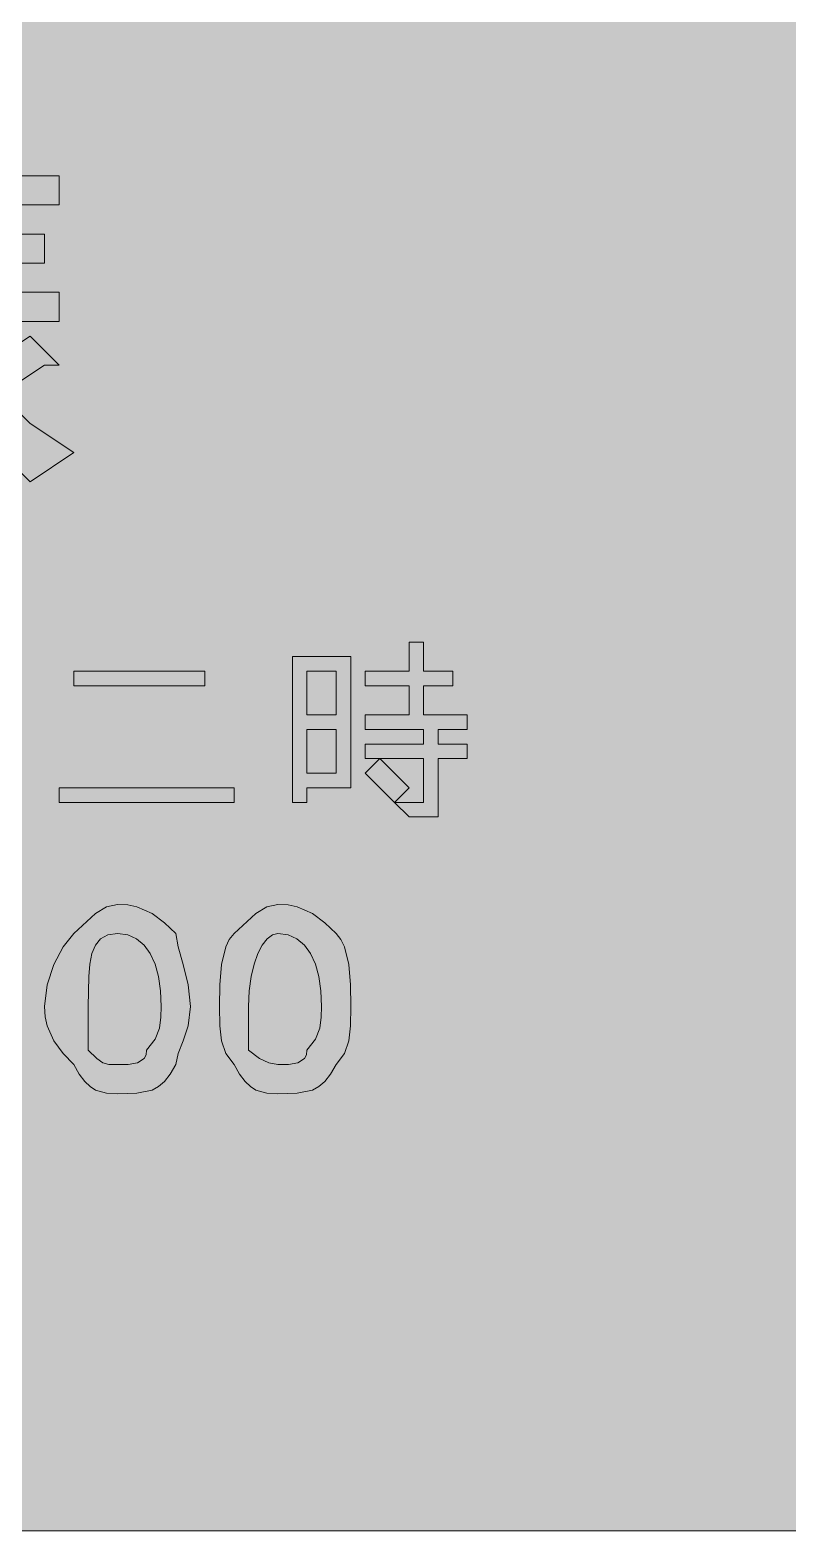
# Model space of a CAD drawing. Header units: metres. Extents: x 10 to 558, y 12 to 259.
# Drawn here: x 393.8 to 456.1, y 11.5 to 135.1 of the extents above; entities that cross this region are included whole.
import ezdxf

# ---------------------------------------------------------------- set-up
doc = ezdxf.new("R2010")
doc.units = ezdxf.units.M
for name, color, linetype, true_color in [('FILL_FIREBRICK_C36B00', 7, 'Continuous', 0xc36b00), ('FILL_WHITE_FFFFFF', 7, 'Continuous', 0xffffff), ('STROKE_WHITE_FFFFFF', 7, 'Continuous', 0xffffff)]:
    doc.layers.add(name, color=color, linetype=linetype, true_color=true_color)

msp = doc.modelspace()

# ---------------------------------------------------------------- hatches: boundary and pattern name
at = {"layer": 'FILL_FIREBRICK_C36B00', "true_color": 0xc36b00}
h = msp.add_hatch(color=7, dxfattribs=at)
h.dxf.hatch_style = 1
h.paths.add_polyline_path([(552.54, 258.7), (553.8, 258.57), (554.83, 258.21), (555.75, 257.52), (557.14, 255.91), (557.56, 255.2), (557.85, 254.52), (558.11, 253.13), (558.15, 251.52), (558.15, 18.72), (558.15, 15.12), (557.75, 15.07), (557.44, 14.91), (556.95, 14.37), (556.46, 13.6), (555.75, 12.72), (554.83, 12.03), (553.8, 11.67), (552.54, 11.54), (550.95, 11.52), (16.95, 11.52), (13.35, 11.52), (12.6, 12.12), (11.83, 12.53), (10.95, 12.72), (10.26, 14.33), (9.9, 15.72), (9.77, 17.11), (9.75, 18.72), (9.75, 251.52), (9.75, 255.12), (10.35, 255.87), (10.76, 256.64), (10.95, 257.52), (11.83, 257.71), (12.6, 258.12), (13.35, 258.72), (16.95, 258.72), (550.95, 258.72), (552.54, 258.7)])
at = {"layer": 'FILL_WHITE_FFFFFF', "true_color": 0xffffff}
h = msp.add_hatch(color=7, dxfattribs=at)
h.dxf.hatch_style = 1
h.paths.add_polyline_path([(386.55, 123.12), (386.55, 126.72), (388.95, 126.72), (390.15, 125.52), (388.95, 125.52), (388.95, 123.12), (396.15, 123.12), (396.15, 120.72), (388.95, 120.72), (388.95, 118.32), (394.95, 118.32), (394.95, 115.92), (388.95, 115.92), (388.95, 113.52), (396.15, 113.52), (396.15, 111.12), (388.95, 111.12), (390.15, 108.72), (390.15, 107.52), (393.75, 109.92), (396.15, 107.52), (394.95, 107.52), (391.35, 105.12), (393.75, 102.72), (397.35, 100.32), (393.75, 97.92), (391.35, 100.32), (390.15, 102.72), (387.75, 106.32), (386.55, 108.72), (385.35, 107.52), (385.35, 101.52), (388.95, 102.72), (388.95, 100.32), (381.75, 97.92), (380.55, 97.92), (379.35, 101.52), (382.95, 101.52), (382.95, 105.12), (380.55, 103.92), (378.15, 106.32), (380.55, 107.52), (382.95, 108.72), (384.15, 109.92), (385.35, 111.12), (379.35, 111.12), (379.35, 113.52), (386.55, 113.52), (386.55, 115.92), (380.55, 115.92), (380.55, 118.32), (386.55, 118.32), (386.55, 120.72), (379.35, 120.72), (379.35, 123.12), (386.55, 123.12)])
h = msp.add_hatch(color=7, dxfattribs=at)
h.dxf.hatch_style = 1
h.paths.add_polyline_path([(424.95, 81.12), (421.35, 81.12), (421.35, 82.32), (424.95, 82.32), (424.95, 84.72), (426.15, 84.72), (426.15, 83.52), (426.15, 82.32), (428.55, 82.32), (428.55, 81.12), (426.15, 81.12), (426.15, 78.72), (429.75, 78.72), (429.75, 77.52), (427.35, 77.52), (427.35, 76.32), (429.75, 76.32), (429.75, 75.12), (427.35, 75.12), (427.35, 71.52), (427.35, 70.32), (426.15, 70.32), (424.95, 70.32), (423.75, 71.52), (424.95, 71.52), (426.15, 71.52), (426.15, 72.72), (426.15, 75.12), (421.35, 75.12), (421.35, 76.32), (426.15, 76.32), (426.15, 77.52), (421.35, 77.52), (421.35, 78.72), (424.95, 78.72), (424.95, 81.12)])
h = msp.add_hatch(color=7, dxfattribs=at)
h.dxf.hatch_style = 1
h.paths.add_polyline_path([(418.95, 72.72), (416.55, 72.72), (416.55, 71.52), (415.35, 71.52), (415.35, 72.72), (415.35, 83.52), (420.15, 83.52), (420.15, 72.72), (418.95, 72.72)])
h.paths.add_polyline_path([(416.55, 82.32), (416.55, 78.72), (418.95, 78.72), (418.95, 82.32), (416.55, 82.32)], flags=16)
h.paths.add_polyline_path([(418.95, 77.52), (416.55, 77.52), (416.55, 73.92), (418.95, 73.92), (418.95, 77.52)], flags=16)
h = msp.add_hatch(color=7, dxfattribs=at)
h.dxf.hatch_style = 1
h.paths.add_polyline_path([(408.15, 82.32), (408.15, 81.12), (397.35, 81.12), (397.35, 82.32), (408.15, 82.32)])
h = msp.add_hatch(color=7, dxfattribs=at)
h.dxf.hatch_style = 1
h.paths.add_polyline_path([(423.75, 73.92), (424.95, 72.72), (423.75, 71.52), (422.55, 72.72), (421.35, 73.92), (422.55, 75.12), (423.75, 73.92)])
h = msp.add_hatch(color=7, dxfattribs=at)
h.dxf.hatch_style = 1
h.paths.add_polyline_path([(410.55, 72.72), (410.55, 71.52), (396.15, 71.52), (396.15, 72.72), (410.55, 72.72)])
h = msp.add_hatch(color=7, dxfattribs=at)
h.dxf.hatch_style = 1
h.paths.add_polyline_path([(395.7, 58.17), (396.47, 59.61), (397.35, 60.72), (399.15, 62.37), (400.05, 62.91), (400.95, 63.12), (401.8, 63.07), (402.54, 62.91), (403.8, 62.37), (404.83, 61.6), (405.75, 60.72), (405.94, 59.61), (406.35, 58.17), (406.76, 56.5), (406.95, 54.72), (406.76, 53.13), (406.35, 51.87), (405.94, 50.84), (405.75, 49.92), (405.3, 49.13), (404.83, 48.53), (404.34, 48.11), (403.8, 47.82), (402.54, 47.56), (400.95, 47.52), (400.05, 47.56), (399.15, 47.82), (398.7, 48.11), (398.25, 48.53), (397.8, 49.13), (397.35, 49.92), (396.47, 50.84), (395.7, 51.87), (395.16, 53.13), (395, 53.87), (394.95, 54.72), (395.16, 56.5), (395.7, 58.17)])
h.paths.add_polyline_path([(402.6, 50.07), (403.14, 50.43), (403.3, 50.72), (403.35, 51.12), (404.04, 52.02), (404.4, 52.92), (404.53, 53.82), (404.55, 54.72), (404.49, 56.01), (404.32, 57.18), (404.04, 58.2), (403.65, 59.07), (403.14, 59.77), (402.52, 60.29), (401.79, 60.61), (400.95, 60.72), (400.16, 60.61), (399.56, 60.29), (399.14, 59.77), (398.85, 59.07), (398.68, 58.2), (398.59, 57.18), (398.55, 54.72), (398.55, 51.12), (399.26, 50.43), (399.75, 50.07), (400.24, 49.94), (400.95, 49.92), (401.83, 49.94), (402.6, 50.07)], flags=16)
h = msp.add_hatch(color=7, dxfattribs=at)
h.dxf.hatch_style = 1
h.paths.add_polyline_path([(409.5, 58.17), (409.86, 59.61), (410.15, 60.22), (410.55, 60.72), (412.35, 62.37), (413.25, 62.91), (414.15, 63.12), (415, 63.07), (415.74, 62.91), (417, 62.37), (418.03, 61.6), (418.95, 60.72), (419.35, 60.22), (419.64, 59.61), (420, 58.17), (420.13, 56.5), (420.15, 54.72), (420.13, 53.13), (420, 51.87), (419.64, 50.84), (418.95, 49.92), (418.5, 49.13), (418.03, 48.53), (417.54, 48.11), (417, 47.82), (415.74, 47.56), (414.15, 47.52), (413.25, 47.56), (412.35, 47.82), (411.9, 48.11), (411.45, 48.53), (411, 49.13), (410.55, 49.92), (409.86, 50.84), (409.5, 51.87), (409.37, 53.13), (409.35, 54.72), (409.37, 56.5), (409.5, 58.17)])
h.paths.add_polyline_path([(415.8, 50.07), (416.34, 50.43), (416.5, 50.72), (416.55, 51.12), (417.24, 52.02), (417.6, 52.92), (417.73, 53.82), (417.75, 54.72), (417.69, 56.01), (417.52, 57.18), (417.24, 58.2), (416.85, 59.07), (416.34, 59.77), (415.72, 60.29), (414.99, 60.61), (414.15, 60.72), (413.7, 60.61), (413.27, 60.29), (412.86, 59.77), (412.5, 59.07), (412.19, 58.2), (411.96, 57.18), (411.8, 56.01), (411.75, 54.72), (411.75, 51.12), (412.63, 50.43), (413.4, 50.07), (414.15, 49.92), (415.03, 49.94), (415.8, 50.07)], flags=16)

# ---------------------------------------------------------------- linework, layer by layer
at = {"layer": 'FILL_FIREBRICK_C36B00', "lineweight": 0, "true_color": 0xc36b00}
msp.add_lwpolyline([(16.95, 258.72), (550.95, 258.72), (552.54, 258.7), (553.8, 258.57), (554.83, 258.21), (555.75, 257.52), (557.14, 255.91), (557.56, 255.2), (557.85, 254.52), (558.11, 253.13), (558.15, 251.52), (558.15, 18.72), (558.15, 15.12), (557.75, 15.07), (557.44, 14.91), (556.95, 14.37), (556.46, 13.6), (555.75, 12.72), (554.83, 12.03), (553.8, 11.67), (552.54, 11.54), (550.95, 11.52), (16.95, 11.52)], dxfattribs=at)
at = {"layer": 'FILL_WHITE_FFFFFF', "lineweight": 0, "true_color": 0xffffff}
for points in [[(388.95, 123.12), (396.15, 123.12), (396.15, 120.72), (388.95, 120.72)], [(388.95, 118.32), (394.95, 118.32), (394.95, 115.92), (388.95, 115.92)], [(388.95, 113.52), (396.15, 113.52), (396.15, 111.12), (388.95, 111.12)], [(390.15, 107.52), (393.75, 109.92), (396.15, 107.52), (394.95, 107.52), (391.35, 105.12), (393.75, 102.72), (397.35, 100.32), (393.75, 97.92), (391.35, 100.32)]]:
    msp.add_lwpolyline(points, dxfattribs=at)
for points in [[(424.95, 81.12), (421.35, 81.12), (421.35, 82.32), (424.95, 82.32), (424.95, 84.72), (426.15, 84.72), (426.15, 83.52), (426.15, 82.32), (428.55, 82.32), (428.55, 81.12), (426.15, 81.12), (426.15, 78.72), (429.75, 78.72), (429.75, 77.52), (427.35, 77.52), (427.35, 76.32), (429.75, 76.32), (429.75, 75.12), (427.35, 75.12), (427.35, 71.52), (427.35, 70.32), (426.15, 70.32), (424.95, 70.32), (423.75, 71.52), (424.95, 71.52), (426.15, 71.52), (426.15, 72.72), (426.15, 75.12), (421.35, 75.12), (421.35, 76.32), (426.15, 76.32), (426.15, 77.52), (421.35, 77.52), (421.35, 78.72), (424.95, 78.72)], [(418.95, 72.72), (416.55, 72.72), (416.55, 71.52), (415.35, 71.52), (415.35, 72.72), (415.35, 83.52), (420.15, 83.52), (420.15, 72.72)], [(408.15, 82.32), (408.15, 81.12), (397.35, 81.12), (397.35, 82.32)], [(416.55, 82.32), (416.55, 78.72), (418.95, 78.72), (418.95, 82.32)], [(418.95, 77.52), (416.55, 77.52), (416.55, 73.92), (418.95, 73.92)], [(423.75, 73.92), (424.95, 72.72), (423.75, 71.52), (422.55, 72.72), (421.35, 73.92), (422.55, 75.12)], [(410.55, 72.72), (410.55, 71.52), (396.15, 71.52), (396.15, 72.72)], [(395.7, 58.17), (396.47, 59.61), (397.35, 60.72), (399.15, 62.37), (400.05, 62.91), (400.95, 63.12), (401.8, 63.07), (402.54, 62.91), (403.8, 62.37), (404.83, 61.6), (405.75, 60.72), (405.94, 59.61), (406.35, 58.17), (406.76, 56.5), (406.95, 54.72), (406.76, 53.13), (406.35, 51.87), (405.94, 50.84), (405.75, 49.92), (405.3, 49.13), (404.83, 48.53), (404.34, 48.11), (403.8, 47.82), (402.54, 47.56), (400.95, 47.52), (400.05, 47.56), (399.15, 47.82), (398.7, 48.11), (398.25, 48.53), (397.8, 49.13), (397.35, 49.92), (396.47, 50.84), (395.7, 51.87), (395.16, 53.13), (395, 53.87), (394.95, 54.72), (395.16, 56.5)], [(409.5, 58.17), (409.86, 59.61), (410.15, 60.22), (410.55, 60.72), (412.35, 62.37), (413.25, 62.91), (414.15, 63.12), (415, 63.07), (415.74, 62.91), (417, 62.37), (418.03, 61.6), (418.95, 60.72), (419.35, 60.22), (419.64, 59.61), (420, 58.17), (420.13, 56.5), (420.15, 54.72), (420.13, 53.13), (420, 51.87), (419.64, 50.84), (418.95, 49.92), (418.5, 49.13), (418.03, 48.53), (417.54, 48.11), (417, 47.82), (415.74, 47.56), (414.15, 47.52), (413.25, 47.56), (412.35, 47.82), (411.9, 48.11), (411.45, 48.53), (411, 49.13), (410.55, 49.92), (409.86, 50.84), (409.5, 51.87), (409.37, 53.13), (409.35, 54.72), (409.37, 56.5)], [(402.6, 50.07), (403.14, 50.43), (403.3, 50.72), (403.35, 51.12), (404.04, 52.02), (404.4, 52.92), (404.53, 53.82), (404.55, 54.72), (404.49, 56.01), (404.32, 57.18), (404.04, 58.2), (403.65, 59.07), (403.14, 59.77), (402.52, 60.29), (401.79, 60.61), (400.95, 60.72), (400.16, 60.61), (399.56, 60.29), (399.14, 59.77), (398.85, 59.07), (398.68, 58.2), (398.59, 57.18), (398.55, 54.72), (398.55, 51.12), (399.26, 50.43), (399.75, 50.07), (400.24, 49.94), (400.95, 49.92), (401.83, 49.94)], [(415.8, 50.07), (416.34, 50.43), (416.5, 50.72), (416.55, 51.12), (417.24, 52.02), (417.6, 52.92), (417.73, 53.82), (417.75, 54.72), (417.69, 56.01), (417.52, 57.18), (417.24, 58.2), (416.85, 59.07), (416.34, 59.77), (415.72, 60.29), (414.99, 60.61), (414.15, 60.72), (413.7, 60.61), (413.27, 60.29), (412.86, 59.77), (412.5, 59.07), (412.19, 58.2), (411.96, 57.18), (411.8, 56.01), (411.75, 54.72), (411.75, 51.12), (412.63, 50.43), (413.4, 50.07), (414.15, 49.92), (415.03, 49.94)]]:
    msp.add_lwpolyline(points, close=True, dxfattribs=at)
at = {"layer": 'STROKE_WHITE_FFFFFF', "lineweight": 0, "true_color": 0xffffff}
msp.add_lwpolyline([(411.95, 56.16), (411.95, 56.16)], dxfattribs=at)
msp.add_lwpolyline([(411.95, 56.16), (411.95, 56.16)], dxfattribs=at)
msp.add_lwpolyline([(411.95, 56.16), (411.95, 56.16)], dxfattribs=at)
msp.add_lwpolyline([(411.95, 56.16), (411.95, 56.16)], dxfattribs=at)
msp.add_lwpolyline([(411.95, 56.16), (411.95, 56.16)], dxfattribs=at)
msp.add_lwpolyline([(411.95, 56.16), (411.95, 56.16)], dxfattribs=at)

doc.saveas('drawing.dxf')
